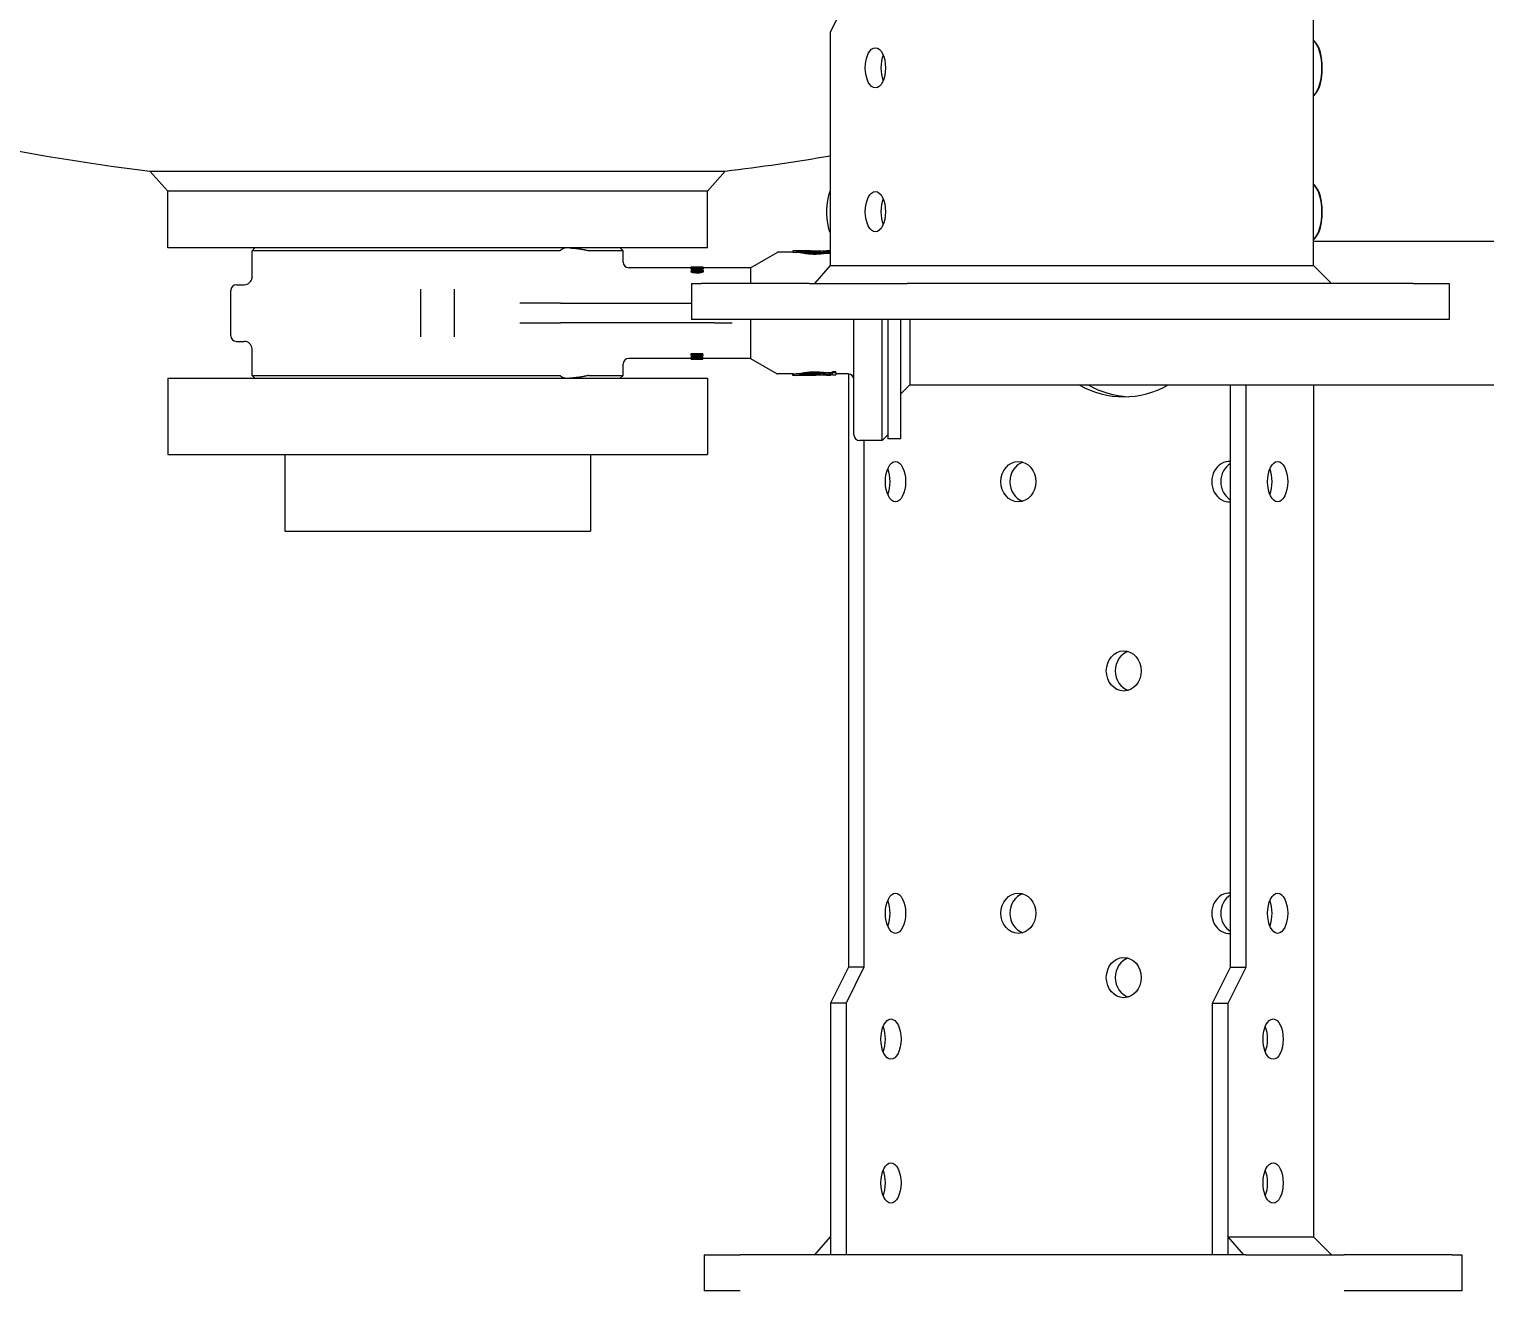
# Model space of a CAD drawing. Header units: inches. Extents: x 17 to 469, y 7 to 301.
# Drawn here: x 85.59 to 105.83, y 42.3 to 59.85 of the extents above; entities that cross this region are included whole.
import ezdxf

# ---------------------------------------------------------------- set-up
doc = ezdxf.new("R2010")
doc.units = ezdxf.units.IN
doc.header["$LTSCALE"] = 14
doc.header["$MEASUREMENT"] = 0
for name, color, linetype, lineweight in [('Dimension (ANSI)', 7, 'Continuous', 25), ('Symbol (ANSI)', 7, 'Continuous', 25), ('Visible (ANSI)', 7, 'Continuous', 50)]:
    doc.layers.add(name, color=color, linetype=linetype, lineweight=lineweight)
doc.styles.add('MEMCOR Medium', font='arial.ttf')
doc.dimstyles.new('Default (ANSI)', dxfattribs={"dimscale": 14, "dimtxt": 0.15, "dimasz": 0.098425, "dimexe": 0.125, "dimexo": 0.0625, "dimgap": 0.031496, "dimtad": 0, "dimtih": 1, "dimtoh": 1, "dimdec": 4, "dimrnd": 1e-08, "dimzin": 3, "dimdsep": 46, "dimlunit": 5, "dimtxsty": 'MEMCOR Medium', "dimcen": 0.09, "dimdle": 0.393701, "dimclrd": 256, "dimclre": 256, "dimclrt": 256, "dimadec": 0, "dimazin": 1, "dimtfac": 0.8, "dimtofl": 0, "dimtmove": 0, "dimatfit": 3, "dimfxl": 1, "dimfrac": 1, "dimtolj": 1, "dimtzin": 4, "dimlwd": -1, "dimlwe": -1, "dimarcsym": 0})
doc.dimstyles.new('Default (ANSI)$7', dxfattribs={"dimscale": 14, "dimtxt": 0.15, "dimasz": 0.098425, "dimexe": 0.125, "dimexo": 0.0625, "dimgap": 0.031496, "dimtad": 0, "dimtih": 1, "dimtoh": 1, "dimdec": 4, "dimrnd": 1e-08, "dimzin": 3, "dimdsep": 46, "dimlunit": 5, "dimtxsty": 'MEMCOR Medium', "dimcen": 0.09, "dimdle": 0.393701, "dimclrd": 256, "dimclre": 256, "dimclrt": 256, "dimadec": 0, "dimazin": 1, "dimtfac": 0.8, "dimtofl": 0, "dimtmove": 0, "dimatfit": 3, "dimfxl": 1, "dimfrac": 1, "dimtolj": 1, "dimtzin": 4, "dimlwd": -1, "dimlwe": -1, "dimarcsym": 0})

# ---------------------------------------------------------------- blocks, each defined once
blk = doc.blocks.new('*D23')
at = {"layer": 'Defpoints', "color": 0, "transparency": 16777216}
for p in [(90.849, 145.532), (30.419, 42.304), (71.003, 42.304)]:
    blk.add_point(p, dxfattribs=at)
at = {"layer": 'Dimension (ANSI)', "transparency": 16777216}
for p, q in [((89.974, 145.532), (28.669, 145.532)), ((30.419, 144.154), (30.419, 97.848)), ((30.419, 43.682), (30.419, 89.988)), ((70.128, 42.304), (28.669, 42.304))]:
    blk.add_line(p, q, dxfattribs=at)
for points in [[(30.19, 144.154), (30.649, 144.154), (30.419, 145.532)], [(30.19, 43.682), (30.649, 43.682), (30.419, 42.304)]]:
    blk.add_solid(points, dxfattribs=at)
at = {"layer": 'Dimension (ANSI)', "transparency": 16777216, "char_height": 2.1, "attachment_point": 5, "style": 'MEMCOR Medium'}
for s, insert in [('\\A1; 103{\\H0.8x;\\S1#4;} in', (30.419, 96.061)), ('\\A1;[2622.0 mm]', (30.419, 92.131))]:
    blk.add_mtext(s, dxfattribs=dict(at, insert=insert))
blk = doc.blocks.new('*D27')
at = {"layer": 'Defpoints', "color": 0, "transparency": 16777216}
for p in [(145.146, 73.277), (154.964, 73.277), (105.372, 42.304)]:
    blk.add_point(p, dxfattribs=at)
at = {"layer": 'Dimension (ANSI)', "transparency": 16777216}
for p, q in [((146.021, 73.277), (156.714, 73.277)), ((154.964, 71.899), (154.964, 61.091)), ((154.964, 43.682), (154.964, 54.49)), ((106.247, 42.304), (156.714, 42.304))]:
    blk.add_line(p, q, dxfattribs=at)
for points in [[(154.734, 71.899), (155.193, 71.899), (154.964, 73.277)], [(154.734, 43.682), (155.193, 43.682), (154.964, 42.304)]]:
    blk.add_solid(points, dxfattribs=at)
at = {"layer": 'Dimension (ANSI)', "transparency": 16777216, "char_height": 2.1, "attachment_point": 5, "style": 'MEMCOR Medium'}
for s, insert in [('\\A1; 31 in', (154.964, 59.304)), ('\\A1;[786.7 mm]', (154.964, 56.004))]:
    blk.add_mtext(s, dxfattribs=dict(at, insert=insert))

msp = doc.modelspace()

# ---------------------------------------------------------------- linework, layer by layer
at = {"layer": 'Visible (ANSI)', "linetype": 'Continuous', "lineweight": 18}
for p, q in [((96.729546, 59.807895), (96.979546, 60.307895)), ((103.443539, 56.557895), (103.443539, 60.057895)), ((96.729546, 56.557895), (96.729546, 59.807895)), ((87.270803, 57.871421), (91.269054, 57.871421)), ((87.519054, 57.591902), (87.270803, 57.871421)), ((91.269054, 57.871421), (95.267305, 57.871421)), ((95.019054, 57.591902), (95.267305, 57.871421)), ((87.519054, 56.803895), (87.519054, 57.591902)), ((95.019054, 57.591902), (87.519054, 57.591902)), ((95.019054, 56.803895), (95.019054, 57.591902)), ((96.729546, 57.556486), (96.709135, 57.556486)), ((96.729546, 57.051304), (96.709135, 57.051304)), ((103.443539, 56.898395), (106.974597, 56.898395)), ((95.019054, 56.803895), (87.519054, 56.803895)), ((88.729684, 56.803895), (88.690314, 56.764525)), ((92.967267, 56.764525), (88.690314, 56.764525)), ((88.690314, 56.392316), (88.690314, 56.764525)), ((93.847794, 56.764525), (93.373794, 56.764525)), ((93.808424, 56.803895), (93.847794, 56.764525)), ((93.847794, 56.607056), (93.847794, 56.764525)), ((95.618413, 56.528316), (95.988896, 56.742214)), ((96.205668, 56.744852), (95.998738, 56.744852)), ((96.205668, 56.761995), (96.205668, 56.76493)), ((96.253306, 56.76493), (96.205668, 56.76493)), ((96.205668, 56.761995), (96.205668, 56.741847)), ((96.253306, 56.76493), (96.253306, 56.764296)), ((96.330472, 56.76493), (96.283227, 56.76493)), ((96.283227, 56.76493), (96.283227, 56.764011)), ((96.303292, 56.739698), (96.303292, 56.759897)), ((96.656723, 56.747504), (96.656723, 56.727003)), ((96.729546, 56.76493), (96.689527, 56.76493)), ((94.79133, 56.528316), (93.926535, 56.528316)), ((94.791257, 56.527645), (94.791257, 56.515595)), ((94.791518, 56.490598), (94.791518, 56.477779)), ((94.794919, 56.539807), (94.794919, 56.531666)), ((94.794919, 56.539807), (94.956337, 56.539807)), ((94.880206, 56.522376), (94.88086, 56.522376)), ((94.880206, 56.522376), (94.880206, 56.510222)), ((94.88086, 56.510222), (94.880206, 56.510222)), ((94.88086, 56.522376), (94.88086, 56.510222)), ((94.881776, 56.532176), (94.881122, 56.532176)), ((94.956337, 56.539807), (94.956337, 56.531488)), ((94.959607, 56.490598), (94.959607, 56.477779)), ((95.618413, 56.528316), (94.959918, 56.528316)), ((94.959999, 56.527645), (94.959999, 56.515595)), ((95.618413, 56.528316), (95.618413, 56.307895)), ((96.51304, 56.307895), (96.729546, 56.557895)), ((96.729546, 56.557895), (97.822899, 56.557895)), ((97.822899, 56.557895), (98.765457, 56.557895)), ((98.765457, 56.557895), (103.098539, 56.557895)), ((103.098539, 56.557895), (103.443539, 56.557895)), ((103.443539, 56.557895), (103.693539, 56.307895)), ((88.473779, 56.292095), (88.580534, 56.292095)), ((94.797855, 56.307895), (94.931829, 56.307895)), ((94.797855, 56.307895), (94.797855, 55.807895)), ((96.431829, 56.307895), (94.931829, 56.307895)), ((96.431829, 56.307895), (97.797855, 56.307895)), ((104.829981, 56.307895), (97.797855, 56.307895)), ((104.829981, 56.307895), (105.329981, 56.307895)), ((105.329981, 56.307895), (105.329981, 55.807895)), ((88.395038, 55.583435), (88.395038, 56.213355)), ((91.032854, 56.230218), (91.032854, 55.566573)), ((91.505254, 55.566573), (91.505254, 56.230218)), ((92.769446, 56.03619), (92.412865, 56.03619)), ((92.977161, 56.03619), (92.769446, 56.03619)), ((92.977161, 56.03619), (94.203453, 56.03619)), ((94.203453, 56.03619), (94.797855, 56.03619)), ((92.412865, 55.7606), (92.769446, 55.7606)), ((92.769446, 55.7606), (92.977161, 55.7606)), ((94.203453, 55.7606), (92.977161, 55.7606)), ((95.117159, 55.7606), (94.203453, 55.7606)), ((94.931829, 55.807895), (94.797855, 55.807895)), ((96.431829, 55.807895), (94.931829, 55.807895)), ((95.117159, 55.7606), (95.364538, 55.7606)), ((95.618413, 55.807895), (95.618413, 55.268474)), ((97.797855, 55.807895), (96.431829, 55.807895)), ((97.056456, 54.205635), (97.056456, 55.807895)), ((97.450157, 54.126895), (97.450157, 55.807895)), ((97.528897, 55.807895), (97.528897, 54.148395)), ((97.708197, 54.148395), (97.708197, 55.807895)), ((104.829981, 55.807895), (97.797855, 55.807895)), ((97.833197, 55.807895), (97.833197, 54.898395)), ((105.329981, 55.807895), (104.829981, 55.807895)), ((88.473779, 55.504695), (88.580534, 55.504695)), ((88.690314, 55.032265), (88.690314, 55.404474)), ((94.794919, 55.268474), (93.926535, 55.268474)), ((94.794919, 55.337321), (94.956337, 55.337321)), ((94.794919, 55.324093), (94.794919, 55.337321)), ((94.956337, 55.324093), (94.794919, 55.324093)), ((94.794919, 55.307025), (94.794919, 55.324093)), ((94.794919, 55.283284), (94.815147, 55.283284)), ((94.794919, 55.271194), (94.794919, 55.283284)), ((94.794919, 55.267193), (94.794919, 55.271194)), ((94.956337, 55.271194), (94.794919, 55.271194)), ((94.794919, 55.258198), (94.794919, 55.267193)), ((94.794919, 55.267193), (94.934099, 55.267193)), ((94.794919, 55.256984), (94.794919, 55.258198)), ((94.794919, 55.256984), (94.956337, 55.256984)), ((94.813494, 55.313888), (94.813494, 55.30675)), ((94.813494, 55.313888), (94.937762, 55.313888)), ((94.82422, 55.289931), (94.82422, 55.302401)), ((94.956337, 55.257929), (94.828537, 55.257929)), ((94.936573, 55.283284), (94.956337, 55.283284)), ((94.937762, 55.30675), (94.937762, 55.313888)), ((94.956337, 55.324093), (94.956337, 55.337321)), ((94.956337, 55.324093), (94.956337, 55.30719)), ((94.956337, 55.271194), (94.956337, 55.283284)), ((94.956337, 55.271194), (94.956337, 55.265363)), ((95.618413, 55.268474), (94.956337, 55.268474)), ((94.956337, 55.257929), (94.956337, 55.265363)), ((94.956337, 55.257929), (94.956337, 55.256984)), ((95.618413, 55.268474), (95.988896, 55.054576)), ((93.847794, 55.032265), (93.847794, 55.189734)), ((96.205668, 55.051938), (95.998738, 55.051938)), ((96.205668, 55.034795), (96.205668, 55.054943)), ((96.303292, 55.036893), (96.303292, 55.057092)), ((96.656723, 55.069787), (96.656723, 55.049286)), ((96.736771, 55.03186), (96.736771, 55.043593)), ((96.758424, 55.065239), (96.758424, 55.086142)), ((96.758424, 55.086142), (96.806062, 55.086142)), ((96.806062, 55.065239), (96.758424, 55.065239)), ((96.758424, 55.054277), (96.758424, 55.065239)), ((96.758424, 55.038163), (96.758424, 55.044419)), ((96.806062, 55.065239), (96.806062, 55.086142)), ((96.806062, 55.065239), (96.806062, 55.038163)), ((96.977716, 55.051938), (96.806062, 55.051938)), ((96.979546, 55.051917), (96.979546, 46.803895)), ((87.519054, 54.992895), (95.019054, 54.992895)), ((87.519054, 54.992895), (87.519054, 53.930395)), ((88.690314, 55.032265), (92.967267, 55.032265)), ((88.729684, 54.992895), (88.690314, 55.032265)), ((93.373794, 55.032265), (93.847794, 55.032265)), ((93.808424, 54.992895), (93.847794, 55.032265)), ((95.019054, 54.992895), (95.019054, 53.930395)), ((96.205668, 55.03186), (96.205668, 55.034795)), ((96.253306, 55.03186), (96.205668, 55.03186)), ((96.253306, 55.032494), (96.253306, 55.03186)), ((96.283227, 55.03186), (96.283227, 55.032779)), ((96.330472, 55.03186), (96.283227, 55.03186)), ((96.736771, 55.03186), (96.689527, 55.03186)), ((96.758424, 55.038163), (96.806062, 55.038163)), ((97.833197, 54.898395), (97.708197, 54.773395)), ((97.833197, 54.898395), (106.974597, 54.898395)), ((102.291237, 46.803895), (102.291237, 54.898395)), ((102.507744, 46.803895), (102.507744, 54.898395)), ((103.443539, 54.898395), (103.443539, 43.053895)), ((97.450157, 54.126895), (97.135196, 54.126895)), ((97.196052, 54.126895), (97.196052, 46.803895)), ((97.528897, 54.205635), (97.450157, 54.126895)), ((97.708197, 54.148395), (97.528897, 54.148395)), ((87.519054, 53.930395), (95.019054, 53.930395)), ((89.144054, 53.930395), (89.144054, 52.867895)), ((93.394054, 53.930395), (93.394054, 52.867895)), ((89.144054, 52.867895), (93.394054, 52.867895)), ((96.979546, 46.803895), (96.729546, 46.303895)), ((97.196052, 46.803895), (96.946052, 46.303895)), ((97.196052, 46.803895), (96.979546, 46.803895)), ((102.041237, 46.303895), (102.291237, 46.803895)), ((102.257744, 46.303895), (102.507744, 46.803895)), ((102.291237, 46.803895), (102.507744, 46.803895)), ((96.729546, 46.303895), (96.729546, 42.803895)), ((96.946052, 46.303895), (96.729546, 46.303895)), ((96.946052, 46.303895), (96.946052, 42.803895)), ((102.041237, 42.803895), (102.041237, 46.303895)), ((102.041237, 46.303895), (102.257744, 46.303895)), ((102.257744, 42.803895), (102.257744, 46.303895)), ((96.51304, 42.803895), (96.729546, 43.053895)), ((96.729546, 43.053895), (96.729546, 42.803895)), ((102.47425, 42.803895), (102.257744, 43.053895)), ((102.257744, 42.803895), (102.257744, 43.053895)), ((102.257744, 43.053895), (103.351097, 43.053895)), ((103.351097, 43.053895), (103.443539, 43.053895)), ((103.443539, 43.053895), (103.693539, 42.803895)), ((94.974015, 42.803895), (95.474015, 42.803895)), ((94.974015, 42.803895), (94.974015, 42.303895)), ((102.506141, 42.803895), (95.474015, 42.803895)), ((102.506141, 42.803895), (103.872167, 42.803895)), ((105.372167, 42.803895), (103.872167, 42.803895)), ((105.372167, 42.803895), (105.506141, 42.803895)), ((105.506141, 42.803895), (105.506141, 42.303895)), ((95.474015, 42.303895), (94.974015, 42.303895)), ((105.372167, 42.303895), (103.872167, 42.303895)), ((105.506141, 42.303895), (105.372167, 42.303895))]:
    msp.add_line(p, q, dxfattribs=at)
for centre, radius, start, end in [((91.269054, 90.436895), 32.81, 242.7430096, 263.0004963), ((91.269054, 90.436895), 32.81, 276.9995037, 279.5801807), ((95.998738, 56.725167), 0.019685, 90, 120), ((93.926535, 56.607056), 0.07874, 180, 270), ((88.473779, 56.213355), 0.07874, 90, 180), ((88.580534, 56.402331), 0.110236, 270, 354.7872163), ((88.473779, 55.583435), 0.07874, 180, 270), ((88.580534, 55.394459), 0.110236, 5.2127837, 90), ((93.926535, 55.189734), 0.07874, 90, 180), ((95.998738, 55.071623), 0.019685, 240, 270), ((96.977716, 54.973198), 0.07874, 0, 90), ((97.135196, 54.205635), 0.07874, 180, 270)]:
    msp.add_arc(centre, radius, start, end, dxfattribs=at)
for centre, major_axis, ratio in [((97.354546, 59.307895), (0, -0.28), 0.5), ((97.354546, 57.307895), (0, -0.28), 0.5), ((97.634406, 53.553895), (0, 0.28), 0.5), ((99.341937, 53.553895), (0, -0.28), 0.866025404), ((102.946097, 53.553895), (0, 0.28), 0.5), ((100.806998, 50.922895), (0, -0.28), 0.866025404), ((97.634406, 47.553895), (0, 0.28), 0.5), ((99.341937, 47.553895), (0, -0.28), 0.866025404), ((102.946097, 47.553895), (0, 0.28), 0.5), ((100.806998, 46.659895), (0, -0.28), 0.866025404), ((97.571052, 45.803895), (0, -0.28), 0.5), ((102.882744, 45.803895), (0, -0.28), 0.5), ((97.571052, 43.803895), (0, -0.28), 0.5), ((102.882744, 43.803895), (0, -0.28), 0.5)]:
    msp.add_ellipse(centre, major_axis=major_axis, ratio=ratio, dxfattribs=at)
for centre, major_axis, ratio, start_param, end_param in [((103.343246, 59.303895), (0, 0.4375), 0.5, 5.759586532, 5.806896309), ((103.343246, 59.303895), (0, 0.4375), 0.5, 4.71238898, 5.759586532), ((97.571052, 59.307895), (0, -0.28), 0.5, 4.025522722, 5.399255239), ((103.343246, 59.303895), (0, 0.4375), 0.5, 3.665191429, 4.71238898), ((103.343246, 59.303895), (0, 0.4375), 0.5, 3.617881652, 3.665191429), ((103.343246, 57.303895), (0, 0.4375), 0.5, 5.759586532, 5.806896309), ((103.343246, 57.303895), (0, 0.4375), 0.5, 4.71238898, 5.759586532), ((97.571052, 57.307895), (0, -0.28), 0.5, 4.025522722, 5.399255239), ((103.343246, 57.303895), (0, 0.4375), 0.5, 3.665191429, 4.71238898), ((103.343246, 57.303895), (0, 0.4375), 0.5, 3.617881652, 3.665191429), ((95.889464, 55.898395), (3.845121, 0), 0.225359733, 1.462963219, 1.488468008), ((95.889464, 55.898395), (3.756025, 0), 0.225359733, 1.460394997, 1.48651052), ((96.10615, 55.898395), (3.845121, 0), 0.225359733, 1.523767194, 1.532516208), ((96.10615, 55.898395), (3.845121, 0), 0.225359733, 1.430799295, 1.510394653), ((95.889464, 55.898395), (3.845121, 0), 0.225359733, 1.386565522, 1.446501769), ((95.889464, 55.898395), (3.845121, 0), 0.225359733, 1.350539634, 1.369906926), ((95.889464, 55.898395), (3.756025, 0), 0.225359733, 1.345225593, 1.36507409), ((96.10615, 55.898395), (3.845121, 0), 0.225359733, 1.407951153, 1.417300961), ((94.708482, 55.898395), (-1.250555, 0), 0.513157895, 1.639970843, 1.752203535), ((94.749313, 55.898395), (-1.261514, 0), 0.508700102, 1.633638122, 1.735648977), ((95.889464, 55.898395), (3.756025, 0), 0.225359733, 4.796674787, 4.82279031), ((95.889464, 55.898395), (-3.845121, 0), 0.225359733, 1.695090884, 1.755027131), ((95.889464, 55.898395), (3.756025, 0), 0.225359733, 4.918111217, 4.945855307), ((95.889464, 55.898395), (-3.845121, 0), 0.225359733, 1.771685728, 1.798756037), ((96.10615, 55.898395), (-3.845121, 0), 0.225359733, 1.724291693, 1.7412574), ((95.889464, 55.898395), (-3.845121, 0), 0.225359733, 1.653124646, 1.678629434), ((96.10615, 55.898395), (-3.845121, 0), 0.225359733, 1.609076446, 1.617825459), ((96.10615, 55.898395), (-3.845121, 0), 0.225359733, 1.631198, 1.710793359), ((100.806998, 56.363895), (0, -1.63), 0.866025404, 5.830051888, 6.736318727), ((100.931998, 56.363895), (0, -1.63), 0.866025404, 5.830051888, 6.238895501), ((102.272059, 53.553895), (0, -0.28), 0.866025404, 3.062418823, 6.362359138), ((97.417899, 53.553895), (0, 0.28), 0.5, 4.025522722, 5.399255239), ((99.466937, 53.553895), (0, 0.28), 0.866025404, 0.260688299, 2.880904355), ((102.397059, 53.553895), (0, -0.28), 0.866025404, 3.593186518, 5.831591443), ((102.72959, 53.553895), (0, 0.28), 0.5, 4.025522722, 5.399255239), ((100.931998, 50.922895), (0, 0.28), 0.866025404, 0.260688299, 2.880904355), ((99.466937, 47.553895), (0, 0.28), 0.866025404, 0.260688299, 2.880904355), ((102.272059, 47.553895), (0, -0.28), 0.866025404, 3.062418823, 6.362359138), ((102.397059, 47.553895), (0, -0.28), 0.866025404, 3.593186518, 5.831591443), ((97.417899, 47.553895), (0, 0.28), 0.5, 4.025522722, 5.399255239), ((102.72959, 47.553895), (0, 0.28), 0.5, 4.025522722, 5.399255239), ((100.931998, 46.659895), (0, 0.28), 0.866025404, 0.260688299, 2.880904355), ((97.354546, 45.803895), (0, 0.28), 0.5, 4.025522722, 5.399255239), ((102.666237, 45.803895), (0, 0.28), 0.5, 4.025522722, 5.399255239), ((97.354546, 43.803895), (0, 0.28), 0.5, 4.025522722, 5.399255239), ((102.666237, 43.803895), (0, 0.28), 0.5, 4.025522722, 5.399255239)]:
    msp.add_ellipse(centre, major_axis=major_axis, ratio=ratio, start_param=start_param, end_param=end_param, dxfattribs=at)
for points, weights in [([(103.443539, 59.692993), (103.448202, 59.687884), (103.452621, 59.682781)], [1.00669207358, 1.0036135676, 1]), ([(103.452621, 59.682781), (103.503382, 59.624167), (103.528155, 59.556486)], [1, 1.04314139574, 1.01001874936]), ([(103.528155, 59.556486), (103.561996, 59.421123), (103.561996, 59.303895)], [1.01001874936, 1.04314139574, 1]), ([(103.561996, 59.303895), (103.561996, 59.186667), (103.528155, 59.051304)], [1, 1.04314139574, 1.01001874936]), ([(103.452621, 58.925009), (103.448202, 58.919906), (103.443539, 58.914798)], [1, 1.0036135676, 1.00669207358]), ([(103.528155, 59.051304), (103.503382, 58.983623), (103.452621, 58.925009)], [1.01001874936, 1.04314139574, 1]), ([(103.443539, 57.692993), (103.448202, 57.687884), (103.452621, 57.682781)], [1.00669207358, 1.0036135676, 1]), ([(103.452621, 57.682781), (103.503382, 57.624167), (103.528155, 57.556486)], [1, 1.04314139574, 1.01001874936]), ([(96.709135, 57.556486), (96.675294, 57.421123), (96.675294, 57.303895)], [1.01001874936, 1.04314139574, 1]), ([(96.729546, 57.602761), (96.717947, 57.580561), (96.709135, 57.556486)], [1.02384079575, 1.02155693855, 1.01001874936]), ([(103.528155, 57.556486), (103.561996, 57.421123), (103.561996, 57.303895)], [1.01001874936, 1.04314139574, 1]), ([(96.675294, 57.303895), (96.675294, 57.186667), (96.709135, 57.051304)], [1, 1.04314139574, 1.01001874936]), ([(103.561996, 57.303895), (103.561996, 57.186667), (103.528155, 57.051304)], [1, 1.04314139574, 1.01001874936]), ([(96.709135, 57.051304), (96.717947, 57.027229), (96.729546, 57.005029)], [1.01001874936, 1.02155693855, 1.02384079575]), ([(103.452621, 56.925009), (103.448202, 56.919906), (103.443539, 56.914798)], [1, 1.0036135676, 1.00669207358]), ([(103.528155, 57.051304), (103.503382, 56.983623), (103.452621, 56.925009)], [1.01001874936, 1.04314139574, 1]), ([(93.108151, 56.803895), (93.239166, 56.797695), (93.3722, 56.764743)], [1, 1.00263245458, 1.00001729957]), ([(93.3722, 55.032047), (93.239166, 54.999095), (93.108151, 54.992895)], [1.00001729957, 1.00263245458, 1])]:
    msp.add_rational_spline(points, weights, degree=2, dxfattribs=at)
for points, knots in [([(92.971017, 56.766058), (92.97091, 56.765924), (92.970793, 56.765797), (92.970274, 56.765309), (92.969787, 56.765017), (92.968642, 56.764625), (92.967985, 56.764525), (92.967267, 56.764525)], [0.17542329447, 0.17542329447, 0.17542329447, 0.17542329447, 0.17777402468, 0.17777402468, 0.18504069699, 0.18504069699, 0.1923073693, 0.1923073693, 0.1923073693, 0.1923073693]), ([(92.971017, 56.766058), (92.974599, 56.770535), (92.978558, 56.774714), (92.998026, 56.791878), (93.017971, 56.800757), (93.041393, 56.803895)], [1.4946483084, 1.4946483084, 1.4946483084, 1.4946483084, 1.5722050193, 1.5722050193, 1.8428130106, 1.8428130106, 1.8428130106, 1.8428130106]), ([(96.303292, 56.759897), (96.314776, 56.757142), (96.331107, 56.753456), (96.369708, 56.746187), (96.395118, 56.742128), (96.450947, 56.736354), (96.481379, 56.734731), (96.509999, 56.734731), (96.53862, 56.734731), (96.569051, 56.736354), (96.618882, 56.741507), (96.639302, 56.744494), (96.656723, 56.747504)], [-0.637731409, -0.637731409, -0.637731409, -0.637731409, -0.436176847, -0.436176847, -0.218088424, -0.218088424, 0, 0, 0, 0.218088424, 0.218088424, 0.389309573, 0.389309573, 0.389309573, 0.389309573]), ([(96.656723, 56.727003), (96.639306, 56.723919), (96.618889, 56.720858), (96.569062, 56.715574), (96.538627, 56.713909), (96.509999, 56.713909), (96.481371, 56.713909), (96.450937, 56.715574), (96.39511, 56.721494), (96.369705, 56.725655), (96.331109, 56.733101), (96.314777, 56.736877), (96.303292, 56.739698)], [-0.389402906, -0.389402906, -0.389402906, -0.389402906, -0.218144971, -0.218144971, 0, 0, 0, 0.218144971, 0.218144971, 0.436289943, 0.436289943, 0.637916547, 0.637916547, 0.637916547, 0.637916547]), ([(96.593853, 56.750266), (96.588956, 56.749784), (96.583924, 56.749331), (96.556687, 56.747128), (96.532612, 56.746129), (96.509999, 56.746129), (96.487386, 56.746129), (96.463312, 56.747128), (96.4191, 56.750704), (96.398957, 56.753226), (96.377096, 56.756464), (96.371407, 56.757368), (96.366162, 56.758245)], [-0.2123135742, -0.2123135742, -0.2123135742, -0.2123135742, -0.1723127533, -0.1723127533, 0, 0, 0, 0.1723127533, 0.1723127533, 0.3446255066, 0.3446255066, 0.409186376, 0.409186376, 0.409186376, 0.409186376]), ([(96.689527, 56.76493), (96.689527, 56.76493), (96.684994, 56.763956), (96.667776, 56.760651), (96.656195, 56.75854), (96.642699, 56.756453)], [2.067686143, 2.067686143, 2.067686143, 2.067686143, 2.2399877468, 2.2399877468, 2.3911691605, 2.3911691605, 2.3911691605, 2.3911691605]), ([(96.694044, 56.754742), (96.704079, 56.756899), (96.712709, 56.758922), (96.723509, 56.761546), (96.726862, 56.76238), (96.729497, 56.763047)], [0.5277690587, 0.5277690587, 0.5277690587, 0.5277690587, 0.6542284421, 0.6542284421, 0.7309040823, 0.7309040823, 0.7309040823, 0.7309040823]), ([(94.805122, 56.53417), (94.800722, 56.533543), (94.797502, 56.532758), (94.793456, 56.531053), (94.791581, 56.529933), (94.791269, 56.527969), (94.791257, 56.527808), (94.791257, 56.527645)], [-0.1691626252, -0.1691626252, -0.1691626252, -0.1691626252, -0.0777692258, -0.0777692258, -0.0063317527, -0.0063317527, 0, 0, 0, 0]), ([(94.791257, 56.527645), (94.791257, 56.526223), (94.792302, 56.524697), (94.797159, 56.521654), (94.800696, 56.520234), (94.809283, 56.517815), (94.813785, 56.516843), (94.824265, 56.515386), (94.829907, 56.514964), (94.837192, 56.514805), (94.838554, 56.514791), (94.839917, 56.514791)], [-0.2086678201, -0.2086678201, -0.2086678201, -0.2086678201, -0.1532123958, -0.1532123958, -0.1001488757, -0.1001488757, -0.0556820802, -0.0556820802, -0.0103864373, -0.0103864373, 0, 0, 0, 0]), ([(94.811159, 56.505238), (94.810261, 56.505434), (94.809386, 56.505638), (94.805121, 56.506695), (94.800482, 56.508043), (94.794963, 56.510782), (94.793572, 56.511742), (94.791683, 56.513695), (94.791257, 56.514669), (94.791257, 56.515595)], [0.07978223139, 0.07978223139, 0.07978223139, 0.07978223139, 0.08868168646, 0.08868168646, 0.12431630364, 0.12431630364, 0.14326840048, 0.14326840048, 0.16323731991, 0.16323731991, 0.16323731991, 0.16323731991]), ([(94.875497, 56.509609), (94.851039, 56.509609), (94.834268, 56.508645), (94.814407, 56.506095), (94.809582, 56.504951), (94.802432, 56.502889), (94.799104, 56.501439), (94.793676, 56.497589), (94.792202, 56.495201), (94.791579, 56.491987), (94.791518, 56.491296), (94.791518, 56.490598)], [-0.1832676524, -0.1832676524, -0.1832676524, -0.1832676524, -0.1373645053, -0.1373645053, -0.1073671325, -0.1073671325, -0.0650734625, -0.0650734625, -0.0137924102, -0.0137924102, 0, 0, 0, 0]), ([(94.791518, 56.490598), (94.791518, 56.488837), (94.791911, 56.487023), (94.793693, 56.483557), (94.794987, 56.481917), (94.799418, 56.478085), (94.802965, 56.476074), (94.811868, 56.472619), (94.817953, 56.470875), (94.83957, 56.467387), (94.85434, 56.466601), (94.870399, 56.466362), (94.873016, 56.466344), (94.875628, 56.466344)], [-0.3720378484, -0.3720378484, -0.3720378484, -0.3720378484, -0.3166492764, -0.3166492764, -0.2660673202, -0.2660673202, -0.1941018447, -0.1941018447, -0.1224254228, -0.1224254228, -0.0199025891, -0.0199025891, 0, 0, 0, 0]), ([(94.875628, 56.452964), (94.861406, 56.452964), (94.845746, 56.453521), (94.820589, 56.456895), (94.813784, 56.458849), (94.804883, 56.462015), (94.801072, 56.463957), (94.7958, 56.467983), (94.794146, 56.469885), (94.791977, 56.473823), (94.791518, 56.475832), (94.791518, 56.477779)], [0, 0, 0, 0, 0.108371526, 0.108371526, 0.1988408987, 0.1988408987, 0.2968555507, 0.2968555507, 0.3766860891, 0.3766860891, 0.4592203479, 0.4592203479, 0.4592203479, 0.4592203479]), ([(94.839525, 56.535919), (94.833072, 56.535919), (94.82681, 56.535797), (94.816988, 56.535335), (94.811694, 56.535025), (94.806032, 56.534297), (94.805572, 56.534234), (94.805122, 56.53417)], [-0.1461756308, -0.1461756308, -0.1461756308, -0.1461756308, -0.0598500583, -0.0598500583, -0.0049709643, -0.0049709643, 0, 0, 0, 0]), ([(94.807346, 56.527592), (94.807346, 56.528429), (94.808046, 56.529204), (94.811218, 56.53055), (94.81345, 56.531085), (94.818866, 56.531957), (94.822257, 56.532351), (94.831242, 56.532913), (94.836135, 56.533024), (94.841094, 56.533024)], [-0.1550472175, -0.1550472175, -0.1550472175, -0.1550472175, -0.1129977614, -0.1129977614, -0.0739776979, -0.0739776979, -0.0377925087, -0.0377925087, 0, 0, 0, 0]), ([(94.837824, 56.520801), (94.833233, 56.520801), (94.828642, 56.520967), (94.821129, 56.521716), (94.818243, 56.522176), (94.813684, 56.523242), (94.811409, 56.523914), (94.808021, 56.525734), (94.807346, 56.526687), (94.807346, 56.527592)], [-0.1623138896, -0.1623138896, -0.1623138896, -0.1623138896, -0.1095607897, -0.1095607897, -0.0688713883, -0.0688713883, -0.0350849376, -0.0350849376, 0, 0, 0, 0]), ([(94.809439, 56.490598), (94.809439, 56.491464), (94.809603, 56.492327), (94.810363, 56.493895), (94.81091, 56.494611), (94.812329, 56.495815), (94.813752, 56.496864), (94.819704, 56.498911), (94.823142, 56.499616), (94.826836, 56.500129)], [-0.1510187343, -0.1510187343, -0.1510187343, -0.1510187343, -0.1044144169, -0.1044144169, -0.0629812483, -0.0629812483, -0.0303158697, -0.0303158697, 0, 0, 0, 0]), ([(94.826444, 56.480088), (94.822758, 56.480749), (94.819319, 56.481635), (94.813757, 56.483973), (94.812298, 56.485121), (94.809988, 56.487465), (94.809439, 56.489058), (94.809439, 56.490598)], [-0.06540678645, -0.06540678645, -0.06540678645, -0.06540678645, -0.0477804659, -0.0477804659, -0.03047547375, -0.03047547375, 0, 0, 0, 0]), ([(94.826836, 56.487517), (94.823121, 56.48699), (94.819667, 56.486264), (94.815641, 56.484843), (94.814721, 56.484438), (94.813989, 56.484061)], [0, 0, 0, 0, 0.0305041282, 0.0305041282, 0.04275087085, 0.04275087085, 0.04275087085, 0.04275087085]), ([(94.875628, 56.477372), (94.859908, 56.477372), (94.850546, 56.477783), (94.839224, 56.478404), (94.832322, 56.479011), (94.826444, 56.480088)], [-0.08724198586, -0.08724198586, -0.08724198586, -0.08724198586, -0.04883190184, -0.04883190184, 0, 0, 0, 0]), ([(94.826836, 56.500129), (94.835327, 56.501333), (94.843524, 56.50164), (94.856107, 56.502059), (94.866511, 56.502137), (94.875497, 56.502137)], [-0.09578138683, -0.09578138683, -0.09578138683, -0.09578138683, -0.06847105994, -0.06847105994, 0, 0, 0, 0]), ([(94.875497, 56.489568), (94.86652, 56.489568), (94.85613, 56.489488), (94.84353, 56.48906), (94.835328, 56.488746), (94.826836, 56.487517)], [0, 0, 0, 0, 0.0684075571, 0.0684075571, 0.09591455193, 0.09591455193, 0.09591455193, 0.09591455193]), ([(94.865556, 56.525259), (94.862918, 56.524192), (94.859726, 56.523046), (94.854492, 56.521888), (94.852414, 56.521518), (94.845677, 56.520913), (94.841673, 56.520801), (94.837824, 56.520801)], [-0.1111461783, -0.1111461783, -0.1111461783, -0.1111461783, -0.05471455, -0.05471455, -0.0293267903, -0.0293267903, 0, 0, 0, 0]), ([(94.881122, 56.532176), (94.878642, 56.532979), (94.875518, 56.533664), (94.867225, 56.53483), (94.862742, 56.535174), (94.853608, 56.535712), (94.848055, 56.535872), (94.841322, 56.535916), (94.840424, 56.535919), (94.839525, 56.535919)], [-0.1141172622, -0.1141172622, -0.1141172622, -0.1141172622, -0.0842587002, -0.0842587002, -0.0513865415, -0.0513865415, -0.006850061, -0.006850061, 0, 0, 0, 0]), ([(94.839917, 56.514791), (94.845011, 56.514791), (94.85013, 56.514976), (94.859833, 56.515931), (94.863378, 56.516609), (94.871587, 56.51859), (94.875668, 56.520166), (94.879317, 56.521923), (94.87977, 56.52215), (94.880206, 56.522376)], [-0.1221093788, -0.1221093788, -0.1221093788, -0.1221093788, -0.0927688771, -0.0927688771, -0.0627627862, -0.0627627862, -0.0080944626, -0.0080944626, 0, 0, 0, 0]), ([(94.841094, 56.533024), (94.84529, 56.533024), (94.849446, 56.532949), (94.85598, 56.532657), (94.859896, 56.532444), (94.868795, 56.531478), (94.872568, 56.530814), (94.875628, 56.529982)], [-0.145313892, -0.145313892, -0.145313892, -0.145313892, -0.0821291141, -0.0821291141, -0.0427189987, -0.0427189987, 0, 0, 0, 0]), ([(94.875628, 56.529982), (94.873748, 56.52915), (94.871889, 56.528266), (94.868829, 56.52669), (94.86724, 56.525905), (94.865556, 56.525259)], [-0.06500045447, -0.06500045447, -0.06500045447, -0.06500045447, -0.02633218557, -0.02633218557, 0, 0, 0, 0]), ([(94.959607, 56.490598), (94.959607, 56.49235), (94.959225, 56.494066), (94.957455, 56.497157), (94.956177, 56.498539), (94.951853, 56.501567), (94.94847, 56.503023), (94.939618, 56.505546), (94.933645, 56.506668), (94.913302, 56.508891), (94.898657, 56.509426), (94.881146, 56.509596), (94.878318, 56.509609), (94.875497, 56.509609)], [-0.3801318768, -0.3801318768, -0.3801318768, -0.3801318768, -0.3249989359, -0.3249989359, -0.275383658, -0.275383658, -0.2074117229, -0.2074117229, -0.1335000116, -0.1335000116, -0.0214961858, -0.0214961858, 0, 0, 0, 0]), ([(94.875497, 56.502137), (94.891786, 56.502137), (94.901658, 56.501804), (94.911968, 56.501399), (94.918801, 56.500946), (94.924681, 56.500081)], [-0.07933379537, -0.07933379537, -0.07933379537, -0.07933379537, -0.04865188727, -0.04865188727, 0, 0, 0, 0]), ([(94.924681, 56.487467), (94.918852, 56.488344), (94.912087, 56.488805), (94.900305, 56.489284), (94.890449, 56.489568), (94.875497, 56.489568)], [0, 0, 0, 0, 0.04825198328, 0.04825198328, 0.09067421352, 0.09067421352, 0.09067421352, 0.09067421352]), ([(94.875628, 56.466344), (94.893587, 56.466344), (94.912015, 56.467259), (94.932228, 56.470964), (94.938214, 56.47234), (94.948061, 56.476111), (94.951607, 56.478091), (94.957326, 56.482955), (94.958898, 56.485748), (94.959545, 56.489198), (94.959607, 56.489902), (94.959607, 56.490598)], [-0.3239172211, -0.3239172211, -0.3239172211, -0.3239172211, -0.1664783001, -0.1664783001, -0.1119193821, -0.1119193821, -0.0670755868, -0.0670755868, -0.0137771835, -0.0137771835, 0, 0, 0, 0]), ([(94.924943, 56.480149), (94.922198, 56.479642), (94.9193, 56.479241), (94.911719, 56.478407), (94.906225, 56.478017), (94.894952, 56.47761), (94.891317, 56.477521), (94.885762, 56.477432), (94.883795, 56.47741), (94.880809, 56.477387), (94.879785, 56.477381), (94.878236, 56.477376), (94.87771, 56.477374), (94.876666, 56.477372), (94.876147, 56.477372), (94.875628, 56.477372)], [-0.1533542846, -0.1533542846, -0.1533542846, -0.1533542846, -0.1169112081, -0.1169112081, -0.0581132548, -0.0581132548, -0.0307155776, -0.0307155776, -0.0157584577, -0.0157584577, -0.0079577277, -0.0079577277, -0.0039556054, -0.0039556054, 0, 0, 0, 0]), ([(94.959607, 56.477779), (94.959607, 56.474804), (94.958525, 56.471692), (94.953534, 56.466371), (94.950402, 56.46423), (94.943239, 56.460958), (94.93832, 56.459087), (94.922195, 56.455643), (94.913197, 56.454568), (94.89498, 56.453223), (94.88515, 56.452964), (94.875628, 56.452964)], [0, 0, 0, 0, 0.0577617192, 0.0577617192, 0.102817043, 0.102817043, 0.1359534885, 0.1359534885, 0.1693212392, 0.1693212392, 0.2050002, 0.2050002, 0.2050002, 0.2050002]), ([(94.88086, 56.522376), (94.883267, 56.521232), (94.886344, 56.520133), (94.894232, 56.51818), (94.898656, 56.517451), (94.907349, 56.516391), (94.911939, 56.516049), (94.91747, 56.515957), (94.918197, 56.515951), (94.918925, 56.515951)], [-0.1138527167, -0.1138527167, -0.1138527167, -0.1138527167, -0.0784029665, -0.0784029665, -0.0422240426, -0.0422240426, -0.0055480575, -0.0055480575, 0, 0, 0, 0]), ([(94.917486, 56.535455), (94.913537, 56.535455), (94.909571, 56.535402), (94.901178, 56.535096), (94.898132, 56.534846), (94.890986, 56.534158), (94.886683, 56.533407), (94.882726, 56.532429), (94.882245, 56.532303), (94.881776, 56.532176)], [-0.08932101617, -0.08932101617, -0.08932101617, -0.08932101617, -0.07483779907, -0.07483779907, -0.05722986239, -0.05722986239, -0.00716309332, -0.00716309332, 0, 0, 0, 0]), ([(94.886354, 56.525288), (94.88815, 56.526495), (94.890487, 56.527518), (94.893401, 56.528767), (94.895132, 56.529421), (94.896426, 56.52984)], [-0.02960767944, -0.02960767944, -0.02960767944, -0.02960767944, -0.02043190857, -0.02043190857, 0, 0, 0, 0]), ([(94.918664, 56.521549), (94.913197, 56.521549), (94.907769, 56.521743), (94.900712, 56.522397), (94.899227, 56.522579), (94.893366, 56.523441), (94.889519, 56.524381), (94.886354, 56.525288)], [-0.08510953475, -0.08510953475, -0.08510953475, -0.08510953475, -0.05284300658, -0.05284300658, -0.04033058541, -0.04033058541, 0, 0, 0, 0]), ([(94.896426, 56.52984), (94.898382, 56.530455), (94.900766, 56.531022), (94.906373, 56.531876), (94.908738, 56.532067), (94.913467, 56.532369), (94.916706, 56.532443), (94.919972, 56.532443)], [-0.05396570063, -0.05396570063, -0.05396570063, -0.05396570063, -0.03889905243, -0.03889905243, -0.02488516173, -0.02488516173, 0, 0, 0, 0]), ([(94.959999, 56.527645), (94.959999, 56.528969), (94.95911, 56.530181), (94.954313, 56.532467), (94.950617, 56.5332), (94.944125, 56.534224), (94.940258, 56.534636), (94.931216, 56.53523), (94.926327, 56.535387), (94.919962, 56.535449), (94.918725, 56.535455), (94.917486, 56.535455)], [-0.1536293437, -0.1536293437, -0.1536293437, -0.1536293437, -0.1228049665, -0.1228049665, -0.0869939826, -0.0869939826, -0.0486652906, -0.0486652906, -0.0094351985, -0.0094351985, 0, 0, 0, 0]), ([(94.944041, 56.527671), (94.944041, 56.527201), (94.943861, 56.526715), (94.943045, 56.525786), (94.942454, 56.525344), (94.939987, 56.524087), (94.937862, 56.523527), (94.934021, 56.522675), (94.931504, 56.522274), (94.925469, 56.521685), (94.922106, 56.521549), (94.918664, 56.521549)], [-0.08601593887, -0.08601593887, -0.08601593887, -0.08601593887, -0.07603679982, -0.07603679982, -0.06702545778, -0.06702545778, -0.04976913906, -0.04976913906, -0.02622692313, -0.02622692313, 0, 0, 0, 0]), ([(94.918925, 56.515951), (94.923696, 56.515951), (94.928377, 56.516149), (94.937188, 56.517036), (94.941055, 56.517682), (94.947562, 56.519206), (94.951588, 56.520349), (94.957962, 56.523569), (94.959466, 56.525217), (94.95996, 56.52705), (94.959999, 56.52735), (94.959999, 56.527645)], [-0.2557186719, -0.2557186719, -0.2557186719, -0.2557186719, -0.1900111788, -0.1900111788, -0.1261001293, -0.1261001293, -0.0688411736, -0.0688411736, -0.0114470062, -0.0114470062, 0, 0, 0, 0]), ([(94.919972, 56.532443), (94.923318, 56.532443), (94.926629, 56.532365), (94.932263, 56.531993), (94.934498, 56.53175), (94.93803, 56.531161), (94.940198, 56.530722), (94.943418, 56.529311), (94.944041, 56.528514), (94.944041, 56.527671)], [-0.1536802807, -0.1536802807, -0.1536802807, -0.1536802807, -0.1054045023, -0.1054045023, -0.0655494309, -0.0655494309, -0.0327672109, -0.0327672109, 0, 0, 0, 0]), ([(94.924681, 56.500081), (94.928458, 56.499521), (94.932007, 56.498763), (94.937545, 56.496724), (94.938934, 56.49573), (94.941168, 56.493626), (94.941686, 56.492117), (94.941686, 56.490598)], [-0.06448828653, -0.06448828653, -0.06448828653, -0.06448828653, -0.04668227227, -0.04668227227, -0.03004407262, -0.03004407262, 0, 0, 0, 0]), ([(94.937122, 56.484055), (94.936423, 56.484417), (94.935574, 56.484793), (94.931732, 56.486181), (94.928311, 56.486917), (94.924681, 56.487467)], [0.04125385006, 0.04125385006, 0.04125385006, 0.04125385006, 0.04708852161, 0.04708852161, 0.06283535863, 0.06283535863, 0.06283535863, 0.06283535863]), ([(94.941686, 56.490598), (94.941686, 56.489065), (94.941158, 56.487466), (94.93901, 56.48528), (94.937646, 56.48412), (94.931974, 56.481717), (94.928587, 56.480823), (94.924943, 56.480149)], [-0.1293905148, -0.1293905148, -0.1293905148, -0.1293905148, -0.0619247598, -0.0619247598, -0.0303163466, -0.0303163466, 0, 0, 0, 0]), ([(94.959999, 56.515595), (94.959999, 56.513944), (94.958831, 56.512114), (94.952896, 56.50868), (94.949176, 56.507465), (94.944089, 56.506134), (94.942087, 56.505693), (94.939929, 56.50531)], [0, 0, 0, 0, 0.0629029327, 0.0629029327, 0.1191468834, 0.1191468834, 0.1515225507, 0.1515225507, 0.1515225507, 0.1515225507]), ([(88.690317, 56.392318), (88.690318, 56.392319), (88.69107, 56.391321), (88.692591, 56.389282), (88.692616, 56.389247), (88.692642, 56.389212)], [0.2736355251, 0.2736355251, 0.2736355251, 0.2736355251, 0.5474396455, 0.5474396455, 0.5521135014, 0.5521135014, 0.5521135014, 0.5521135014]), ([(88.692642, 55.407578), (88.692616, 55.407543), (88.692591, 55.407508), (88.691951, 55.406651), (88.691462, 55.406), (88.690576, 55.404822), (88.690316, 55.404473), (88.690317, 55.404472)], [-0.0046628885, -0.0046628885, -0.0046628885, -0.0046628885, 0, 0, 0.1121373596, 0.1121373596, 0.2736355267, 0.2736355267, 0.2736355267, 0.2736355267]), ([(94.794919, 55.307025), (94.794919, 55.302176), (94.795586, 55.298378), (94.797997, 55.293413), (94.80001, 55.290311), (94.806863, 55.286584), (94.80736, 55.286325), (94.807869, 55.28607)], [-0.2585337949, -0.2585337949, -0.2585337949, -0.2585337949, -0.1072764287, -0.1072764287, -0.0075589036, -0.0075589036, 0, 0, 0, 0]), ([(94.807869, 55.28607), (94.811476, 55.284359), (94.815849, 55.282918), (94.827367, 55.280178), (94.83392, 55.279233), (94.848903, 55.277417), (94.859789, 55.276836), (94.87254, 55.276699), (94.874018, 55.276691), (94.875497, 55.276691)], [-0.1693931734, -0.1693931734, -0.1693931734, -0.1693931734, -0.1372876788, -0.1372876788, -0.0972508439, -0.0972508439, -0.0112670134, -0.0112670134, 0, 0, 0, 0]), ([(94.82422, 55.289931), (94.818438, 55.292694), (94.816558, 55.295483), (94.814054, 55.299868), (94.813494, 55.303312), (94.813494, 55.30675)], [-0.09793341711, -0.09793341711, -0.09793341711, -0.09793341711, -0.06763440422, -0.06763440422, 0, 0, 0, 0]), ([(94.814095, 55.313888), (94.814179, 55.313528), (94.814273, 55.313171), (94.815329, 55.309611), (94.816801, 55.307875), (94.819055, 55.305408), (94.821292, 55.30383), (94.82422, 55.302401)], [0.037464592, 0.037464592, 0.037464592, 0.037464592, 0.0448089242, 0.0448089242, 0.1115453099, 0.1115453099, 0.2719365417, 0.2719365417, 0.2719365417, 0.2719365417]), ([(94.82422, 55.302401), (94.827491, 55.300742), (94.831537, 55.299374), (94.842698, 55.296912), (94.849035, 55.296265), (94.860834, 55.295361), (94.868418, 55.295171), (94.875759, 55.295171)], [0, 0, 0, 0, 0.0463353953, 0.0463353953, 0.1050802055, 0.1050802055, 0.194042683, 0.194042683, 0.194042683, 0.194042683]), ([(94.875759, 55.282848), (94.868752, 55.282848), (94.861534, 55.283018), (94.849759, 55.283844), (94.843448, 55.284456), (94.831977, 55.286824), (94.827672, 55.288216), (94.82422, 55.289931)], [-0.1853572507, -0.1853572507, -0.1853572507, -0.1853572507, -0.1063770065, -0.1063770065, -0.0488193493, -0.0488193493, 0, 0, 0, 0]), ([(94.875497, 55.276691), (94.883878, 55.276691), (94.892314, 55.276897), (94.906111, 55.277791), (94.913365, 55.278419), (94.929145, 55.281021), (94.935906, 55.282767), (94.942125, 55.285352), (94.942834, 55.285666), (94.943517, 55.285988)], [-0.2502821813, -0.2502821813, -0.2502821813, -0.2502821813, -0.1512767907, -0.1512767907, -0.0820494976, -0.0820494976, -0.0097228705, -0.0097228705, 0, 0, 0, 0]), ([(94.875759, 55.295171), (94.885406, 55.295171), (94.895258, 55.295536), (94.909451, 55.297253), (94.914279, 55.298125), (94.922343, 55.300362), (94.925504, 55.301621), (94.928082, 55.303076)], [0, 0, 0, 0, 0.0735114297, 0.0735114297, 0.1167473705, 0.1167473705, 0.1558115949, 0.1558115949, 0.1558115949, 0.1558115949]), ([(94.928082, 55.290593), (94.92535, 55.289082), (94.921969, 55.28779), (94.913711, 55.285637), (94.90904, 55.284832), (94.895105, 55.2832), (94.88533, 55.282848), (94.875759, 55.282848)], [-0.1557488813, -0.1557488813, -0.1557488813, -0.1557488813, -0.1144118228, -0.1144118228, -0.0729332453, -0.0729332453, 0, 0, 0, 0]), ([(94.928082, 55.303076), (94.930962, 55.304762), (94.933155, 55.306598), (94.935503, 55.309683), (94.936511, 55.311277), (94.937145, 55.313869)], [0, 0, 0, 0, 0.04501807642, 0.04501807642, 0.06928832751, 0.06928832751, 0.06928832751, 0.06928832751]), ([(94.937762, 55.30675), (94.937762, 55.301284), (94.936351, 55.298526), (94.933961, 55.294732), (94.931516, 55.292561), (94.928082, 55.290593)], [-0.08470992841, -0.08470992841, -0.08470992841, -0.08470992841, -0.05357632567, -0.05357632567, 0, 0, 0, 0]), ([(94.943517, 55.285988), (94.947494, 55.287883), (94.950278, 55.290113), (94.953614, 55.294123), (94.956013, 55.297359), (94.956326, 55.305988), (94.956337, 55.306587), (94.956337, 55.30719)], [-0.4054870068, -0.4054870068, -0.4054870068, -0.4054870068, -0.1720593768, -0.1720593768, -0.0118159131, -0.0118159131, 0, 0, 0, 0]), ([(94.959918, 55.268474), (94.959655, 55.26741), (94.958729, 55.266427), (94.956711, 55.265466), (94.956527, 55.265383), (94.956337, 55.265302)], [-0.14834407624, -0.14834407624, -0.14834407624, -0.14834407624, -0.12280496648, -0.12280496648, -0.12031228046, -0.12031228046, -0.12031228046, -0.12031228046]), ([(96.303292, 55.057092), (96.314777, 55.059913), (96.331109, 55.063689), (96.369705, 55.071135), (96.39511, 55.075296), (96.450937, 55.081216), (96.481371, 55.082881), (96.538627, 55.082881), (96.569062, 55.081216), (96.618889, 55.075932), (96.639306, 55.072871), (96.656723, 55.069787)], [1.10708086, 1.10708086, 1.10708086, 1.10708086, 1.308707464, 1.308707464, 1.526852435, 1.526852435, 1.744997407, 1.744997407, 1.963142378, 1.963142378, 2.134400313, 2.134400313, 2.134400313, 2.134400313]), ([(96.656723, 55.049286), (96.639302, 55.052296), (96.618882, 55.055283), (96.569051, 55.060436), (96.53862, 55.062059), (96.481379, 55.062059), (96.450947, 55.060436), (96.395118, 55.054662), (96.369708, 55.050603), (96.331107, 55.043334), (96.314776, 55.039648), (96.303292, 55.036893)], [1.355250501, 1.355250501, 1.355250501, 1.355250501, 1.52647165, 1.52647165, 1.744560074, 1.744560074, 1.962648497, 1.962648497, 2.180736921, 2.180736921, 2.382291483, 2.382291483, 2.382291483, 2.382291483]), ([(96.366162, 55.038545), (96.371407, 55.039422), (96.377096, 55.040326), (96.398957, 55.043564), (96.4191, 55.046086), (96.463312, 55.049662), (96.487386, 55.050661), (96.532612, 55.050661), (96.556687, 55.049662), (96.583924, 55.047459), (96.588956, 55.047006), (96.593853, 55.046524)], [0.9692710526, 0.9692710526, 0.9692710526, 0.9692710526, 1.033831922, 1.033831922, 1.2061446753, 1.2061446753, 1.3784574287, 1.3784574287, 1.550770182, 1.550770182, 1.5907710028, 1.5907710028, 1.5907710028, 1.5907710028]), ([(92.967267, 55.032265), (92.967985, 55.032265), (92.968642, 55.032165), (92.969787, 55.031773), (92.970274, 55.031481), (92.970793, 55.030994), (92.97091, 55.030866), (92.971017, 55.030732)], [0.06442461054, 0.06442461054, 0.06442461054, 0.06442461054, 0.07169128284, 0.07169128284, 0.07895795515, 0.07895795515, 0.08130868536, 0.08130868536, 0.08130868536, 0.08130868536]), ([(93.041393, 54.992895), (93.017971, 54.996033), (92.998026, 55.004912), (92.978558, 55.022076), (92.974599, 55.026255), (92.971017, 55.030732)], [1.9978764398, 1.9978764398, 1.9978764398, 1.9978764398, 2.2684844311, 2.2684844311, 2.3460411421, 2.3460411421, 2.3460411421, 2.3460411421]), ([(96.642699, 55.040337), (96.656195, 55.03825), (96.667776, 55.036139), (96.684994, 55.032834), (96.689527, 55.03186), (96.689527, 55.03186)], [1.7442031255, 1.7442031255, 1.7442031255, 1.7442031255, 1.8953845391, 1.8953845391, 2.067686143, 2.067686143, 2.067686143, 2.067686143]), ([(96.736771, 55.03186), (96.736771, 55.03186), (96.731025, 55.033419), (96.712709, 55.037868), (96.704079, 55.039891), (96.694044, 55.042048)], [0.8722800368, 0.8722800368, 0.8722800368, 0.8722800368, 1.0903316315, 1.0903316315, 1.216791015, 1.216791015, 1.216791015, 1.216791015])]:
    msp.add_open_spline(points, degree=3, knots=knots, dxfattribs=at)
for points in [[(93.373794, 56.764525), (93.373321, 56.764525), (93.372785, 56.764598), (93.3722, 56.764743)], [(96.283227, 56.76493), (96.283227, 56.76493), (96.284419, 56.764616), (96.286917, 56.763972)], [(96.338261, 56.76335), (96.333001, 56.764395), (96.330472, 56.76493), (96.330472, 56.76493)], [(94.841094, 56.521078), (94.837856, 56.521078), (94.834647, 56.52103), (94.831532, 56.520915)], [(94.846518, 56.521033), (94.844723, 56.521064), (94.842912, 56.521078), (94.841094, 56.521078)], [(94.880206, 56.510222), (94.879817, 56.510016), (94.879413, 56.509809), (94.878994, 56.509602)], [(94.882258, 56.509583), (94.881769, 56.509794), (94.881303, 56.510008), (94.88086, 56.510222)], [(94.794919, 55.265124), (94.793305, 55.265842), (94.791689, 55.266882), (94.79133, 55.268474)], [(93.3722, 55.032047), (93.372785, 55.032192), (93.373321, 55.032265), (93.373794, 55.032265)], [(96.286917, 55.032818), (96.284419, 55.032174), (96.283227, 55.03186), (96.283227, 55.03186)], [(96.330472, 55.03186), (96.330472, 55.03186), (96.333001, 55.032395), (96.338261, 55.03344)]]:
    msp.add_open_spline(points, degree=3, dxfattribs=at)

# ---------------------------------------------------------------- dimensions: what is measured, and where the dimension line sits
at = {"layer": 'Dimension (ANSI)'}
for base, p1, p2, text, picture, middle in [((30.419448, 42.303895), (90.849054, 145.531895), (71.003167, 42.303895), ' <> in\\X[2622.0 mm]', '*D23', (30.419448, 93.917895)), ((154.963824, 73.276895), (105.372167, 42.303895), (145.145804, 73.276895), ' <> in\\X[786.7 mm]', '*D27', (154.963824, 57.790395))]:
    dim = msp.add_linear_dim(base=base, p1=p1, p2=p2, angle=90, text=text, dimstyle='Default (ANSI)', override={"dimgap": 0.031496, "dimdec": 4, "dimpost": '', "dimtol": 0, "dimlim": 0, "dimtp": 0, "dimtm": 0, "dimtdec": 2, "dimatfit": 1}, dxfattribs=at)
    dim.commit()
    dim.dimension.update_dxf_attribs({"geometry": picture, "text_midpoint": middle, "dimtype": 160})

# ---------------------------------------------------------------- leaders
at = {"layer": 'Symbol (ANSI)', "annotation_type": 0, "has_hookline": 1, "hookline_direction": 1, "text_width": 35.677082}
msp.add_leader([(111.079242, 60.057895), (108.48492, 37.549096), (107.106967, 37.549096)], dimstyle='Default (ANSI)$7', override={"dimtad": 0}, dxfattribs=at)

doc.saveas('drawing.dxf')
